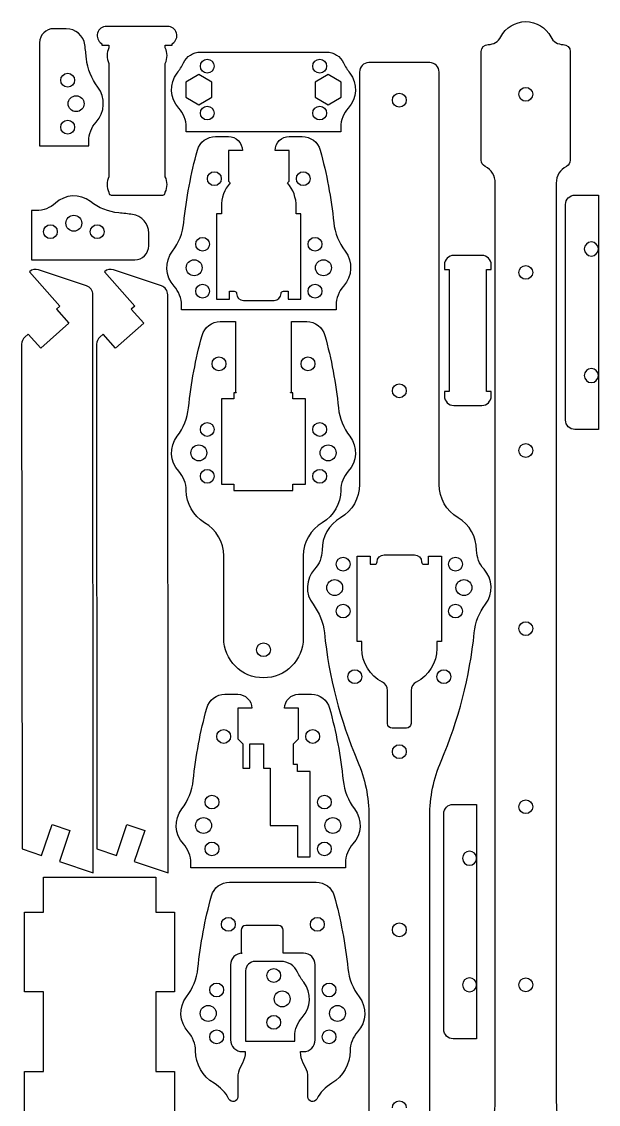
# Model space of a CAD drawing. Header units: millimetres. Extents: x 1 to 129, y 4 to 405.
# Drawn here: x 1.4 to 124.5, y 174 to 405 of the extents above; entities that cross this region are included whole.
import ezdxf

# ---------------------------------------------------------------- set-up
doc = ezdxf.new("R2010")
doc.units = ezdxf.units.MM
doc.layers.add('Layer_1', color=7, linetype='CONTINUOUS')

msp = doc.modelspace()

# ---------------------------------------------------------------- linework, layer by layer
at = {"layer": 'Layer_1', "color": 7}
for points in [[(10.8974, 403.49985), (8.20035, 403.49985)], [(32.50987, 403.99985), (26.00987, 403.99985), (19.50987, 403.99985)], [(5.20035, 400.49985), (5.20035, 378.49985)], [(18.50988, 400.15595), (18.50988, 399.99985), (20.00988, 399.99985), (20.00988, 399.49985)], [(32.00988, 399.49985), (32.00988, 399.99985), (33.50988, 399.99985), (33.50988, 400.15595)], [(39.53058, 398.49985), (66.48918, 398.49985)], [(99.50988, 375.45885), (99.50988, 398.62285)], [(118.50988, 398.62285), (118.50988, 375.45885)], [(20.00988, 395.99985), (20.00988, 371.99985)], [(32.00988, 371.99985), (32.00988, 395.99985)], [(88.50988, 396.24985), (75.50988, 396.24985)], [(73.50988, 394.24985), (73.50988, 306.24985)], [(90.50988, 306.24985), (90.50988, 394.24985)], [(69.50988, 382.49985), (69.50988, 381.49985), (36.50988, 381.49985), (36.50988, 382.49985)], [(5.20035, 378.49985), (15.70035, 378.49985), (15.70035, 379.49985)], [(42.76624, 380.49985), (45.50988, 380.49985)], [(58.50988, 380.49985), (61.25352, 380.49985)], [(48.50988, 377.49985), (45.50988, 377.49985), (45.50988, 370.99985), (45.87517, 370.63456)], [(58.14459, 370.63456), (58.50988, 370.99985), (58.50988, 377.49985), (55.50988, 377.49985)], [(102.50988, 175.29955), (102.50988, 370.55985)], [(115.50988, 370.55985), (115.50988, 175.29955)], [(20.50988, 367.99985), (31.50988, 367.99985)], [(119.50988, 367.99985), (119.50988, 367.99985), (124.50988, 367.99985), (124.50988, 356.49985), (124.50988, 329.49985), (124.50988, 317.99985), (119.50988, 317.99985), (119.50988, 317.99985)], [(119.50988, 367.99985), (119.50988, 367.99985), (124.50988, 367.99985), (124.50988, 356.49985), (124.50988, 356.49985), (124.50988, 356.49985), (124.50988, 329.49985), (124.50988, 329.49985), (124.50988, 329.49985), (124.50988, 317.99985), (119.50988, 317.99985), (119.50988, 317.99985)], [(44.00988, 365.49985), (44.00988, 363.99985), (43.00988, 363.99985), (43.00988, 345.79985), (45.75988, 345.79985), (45.75988, 347.49985), (46.75988, 347.49985)], [(57.25988, 347.49985), (58.25988, 347.49985), (58.25988, 345.79985), (61.00988, 345.79985), (61.00988, 363.99985), (60.00988, 363.99985), (60.00988, 365.49985)], [(117.50988, 319.99985), (117.50988, 365.99985), (117.50988, 365.99985)], [(117.50988, 319.99985), (117.50988, 365.99985), (117.50988, 365.99985)], [(4.50988, 364.69032), (3.50988, 364.69032), (3.50988, 354.19032), (25.50988, 354.19032)], [(28.50988, 357.19032), (28.50988, 359.88737)], [(99.63788, 355.12375), (93.63788, 355.12375)], [(3.04182, 351.65005), (9.5355, 344.31025), (8.78654, 343.64765), (11.43702, 340.65185), (5.44538, 335.35085), (2.7949, 338.34675), (2.04594, 337.68405)], [(15.20089, 348.63615), (5.00167, 352.04875)], [(19.04182, 351.65005), (25.5355, 344.31025), (24.78654, 343.64765), (27.43702, 340.65185), (21.44538, 335.35085), (18.7949, 338.34675), (18.04594, 337.68405)], [(31.20089, 348.63615), (21.00167, 352.04875)], [(91.63788, 353.12375), (91.63788, 352.12375), (92.63788, 352.12375), (92.63788, 326.12375)], [(101.63788, 325.12375), (101.63788, 326.12375), (100.63788, 326.12375), (100.63788, 352.12375), (101.63788, 352.12375), (101.63788, 353.12375)], [(1.37118, 336.18465), (1.45358, 228.48955), (5.63929, 227.08905), (7.86043, 233.72725), (11.65372, 232.45805), (9.43259, 225.81975), (16.66065, 223.40135), (16.56628, 346.74105)], [(17.37118, 336.18465), (17.45358, 228.48955), (21.63929, 227.08905), (23.86043, 233.72725), (27.65372, 232.45805), (25.43259, 225.81975), (32.66065, 223.40135), (32.56628, 346.74105)], [(68.50988, 344.49985), (68.50988, 343.49985), (35.50988, 343.49985), (35.50988, 344.49985)], [(48.75988, 345.49985), (55.25988, 345.49985)], [(43.76624, 340.99985), (47.00988, 340.99985), (47.00988, 325.85085), (47.20988, 325.85085), (47.20988, 325.79985), (46.70988, 325.79985), (46.70988, 324.49985), (44.00988, 324.49985), (44.00988, 306.29985), (46.70988, 306.29985), (46.70988, 304.99985), (59.30988, 304.99985), (59.30988, 306.29985), (62.00988, 306.29985), (62.00988, 324.49985), (59.30988, 324.49985), (59.30988, 325.79985), (58.80988, 325.79985), (58.80988, 325.85085), (59.00988, 325.85085), (59.00988, 340.99985), (62.25352, 340.99985)], [(92.63788, 326.12375), (91.63788, 326.12375), (91.63788, 325.12375)], [(93.63788, 323.12375), (99.63788, 323.12375)], [(78.75988, 291.24985), (85.25988, 291.24985)], [(44.50988, 273.49985), (44.50988, 290.99985)], [(61.50988, 290.99985), (61.50988, 273.49985)], [(74.00988, 271.24985), (74.00988, 272.74985), (73.00988, 272.74985), (73.00988, 290.94985), (75.75988, 290.94985), (75.75988, 289.24985), (76.75988, 289.24985)], [(87.25988, 289.24985), (88.25988, 289.24985)], [(88.25988, 289.24985), (88.25988, 290.94985), (91.00988, 290.94985), (91.00988, 272.74985), (90.00988, 272.74985), (90.00988, 271.24985)], [(44.76624, 261.49985), (47.50988, 261.49985)], [(60.50988, 261.49985), (63.25352, 261.49985)], [(79.50988, 255.24985), (79.50988, 262.31955)], [(84.50988, 262.31955), (84.50988, 255.24985)], [(50.50988, 258.49985), (47.50988, 258.49985), (47.50988, 251.99985), (48.60988, 250.89985), (48.60988, 245.69985), (50.10988, 245.69985), (50.10988, 250.89985), (53.00988, 250.89985), (53.00988, 245.69985), (54.40988, 245.69985), (54.40988, 233.49985), (60.25988, 233.49985), (60.25988, 226.79985), (63.00988, 226.79985), (63.00988, 244.99985), (60.25988, 244.99985), (60.25988, 246.49985), (59.40988, 246.49985), (59.40988, 250.89985), (60.50988, 251.99985), (60.50988, 258.49985), (57.50988, 258.49985)], [(83.50988, 254.24985), (80.50988, 254.24985)], [(93.50988, 237.99985), (93.50988, 237.99985), (98.50988, 237.99985), (98.50988, 226.49985), (98.50988, 199.49985), (98.50988, 187.99985), (93.50988, 187.99985), (93.50988, 187.99985)], [(93.50988, 237.99985), (93.50988, 237.99985), (98.50988, 237.99985), (98.50988, 226.49985), (98.50988, 226.49985), (98.50988, 226.49985), (98.50988, 199.49985), (98.50988, 199.49985), (98.50988, 199.49985), (98.50988, 187.99985), (93.50988, 187.99985), (93.50988, 187.99985)], [(91.50988, 189.99985), (91.50988, 235.99985), (91.50988, 235.99985)], [(91.50988, 189.99985), (91.50988, 235.99985), (91.50988, 235.99985)], [(75.50988, 235.45015), (75.50988, 10.22485)], [(88.50988, 10.22485), (88.50988, 235.45015)], [(70.50988, 225.49985), (70.50988, 224.49985), (37.50988, 224.49985), (37.50988, 225.49985)], [(2.00988, 163.99985), (2.00988, 180.99985), (6.00988, 180.99985), (6.00988, 197.99985), (2.00988, 197.99985), (2.00988, 214.99985), (6.00988, 214.99985), (6.00988, 222.49985), (30.00988, 222.49985), (30.00988, 214.99985), (34.00988, 214.99985), (34.00988, 197.99985), (30.00988, 197.99985), (30.00988, 180.99985), (34.00988, 180.99985), (34.00988, 163.99985)], [(45.76624, 221.40815), (64.25352, 221.40815)], [(48.20988, 211.15915), (48.20988, 206.2592), (48.46988, 206.2592)], [(56.20988, 212.15915), (49.20988, 212.15915)], [(61.54988, 206.2592), (61.00988, 206.2592), (57.20988, 206.2592), (57.20988, 211.15915)], [(45.96988, 203.7592), (45.96988, 187.75815)], [(56.67961, 204.49985), (51.20035, 204.49985)], [(64.04988, 187.75815), (64.04988, 203.7592)], [(49.20035, 202.49985), (49.20035, 187.49985), (59.70035, 187.49985), (59.70035, 188.49985)], [(48.46988, 185.25815), (49.10988, 185.25815), (49.10988, 185.15815)], [(60.90988, 185.15815), (60.90988, 185.25815), (61.54988, 185.25815)], [(48.50988, 182.75815), (48.03929, 181.87585)], [(61.98047, 181.87585), (61.50988, 182.75815)], [(47.50988, 179.75815), (47.50988, 175.59155)], [(62.50988, 175.59155), (62.50988, 179.75815)]]:
    msp.add_lwpolyline(points, dxfattribs=at)
for points in [[(35.91418, 396.20908)], [(42.00988, 388.88327), (42.00988, 392.11643), (39.20988, 393.73301), (36.40988, 392.11643), (36.40988, 388.88327), (39.20988, 387.26669)], [(69.60988, 388.88327), (69.60988, 392.11643), (66.80988, 393.73301), (64.00988, 392.11643), (64.00988, 388.88327), (66.80988, 387.26669)], [(60.29604, 202.20908)]]:
    msp.add_lwpolyline(points, close=True, dxfattribs=at)
for points in [[(103.67655, 401.74885), (104.70559, 403.74485), (106.76367, 404.99985), (109.00988, 404.99985)], [(109.00988, 404.99985), (111.25609, 404.99985), (113.31417, 403.74485), (114.34321, 401.74885)], [(8.20035, 403.49985), (6.5435, 403.49985), (5.20035, 402.15675), (5.20035, 400.49985)], [(14.86174, 400.03277), (14.59486, 402.01805), (12.90058, 403.49985), (10.8974, 403.49985)], [(17.59251, 402.56885), (17.34062, 401.71995), (17.67681, 400.80655), (18.41896, 400.32355)], [(19.50987, 403.99985), (18.62444, 403.99985), (17.8444, 403.41765), (17.59251, 402.56885)], [(34.42723, 402.56885), (34.17534, 403.41765), (33.3953, 403.99985), (32.50987, 403.99985)], [(33.60078, 400.32355), (34.34289, 400.80655), (34.67912, 401.71995), (34.42723, 402.56885)], [(15.20811, 397.11076), (15.10789, 398.08651), (14.99242, 399.06063), (14.86174, 400.03277)], [(18.41896, 400.32355), (18.47566, 400.28665), (18.50986, 400.22355), (18.50986, 400.15595)], [(33.50988, 400.15595), (33.50988, 400.22355), (33.54408, 400.28665), (33.60078, 400.32355)], [(99.50988, 398.62285), (99.50988, 399.45185), (100.18145, 400.12285), (101.00988, 400.12285)], [(101.00988, 400.12285), (102.13299, 400.12285), (103.16203, 400.74985), (103.67655, 401.74885)], [(114.34321, 401.74885), (114.85773, 400.74985), (115.88677, 400.12285), (117.00988, 400.12285)], [(117.00988, 400.12285), (117.83831, 400.12285), (118.50988, 399.45185), (118.50988, 398.62285)], [(19.98998, 399.41295), (19.48313, 398.36215), (19.48313, 397.13755), (19.98998, 396.08675)], [(20.00988, 399.49985), (20.00988, 399.46975), (20.00288, 399.44005), (19.98998, 399.41295)], [(32.02978, 399.41295), (32.01668, 399.44005), (32.00988, 399.46975), (32.00988, 399.49985)], [(32.02978, 396.08675), (32.53663, 397.13755), (32.53663, 398.36215), (32.02978, 399.41295)], [(35.91418, 396.20908), (36.57528, 397.60776), (37.98358, 398.49985), (39.53058, 398.49985)], [(66.48918, 398.49985), (68.03618, 398.49985), (69.44448, 397.60776), (70.10558, 396.20908)], [(17.61958, 391.03879), (16.26965, 392.8008), (15.43488, 394.9027), (15.20811, 397.11076)], [(19.98998, 396.08675), (20.00308, 396.05965), (20.00988, 396.02995), (20.00988, 395.99985)], [(32.00988, 395.99985), (32.00988, 396.02995), (32.01688, 396.05965), (32.02978, 396.08675)], [(34.59068, 394.03879), (35.10748, 394.71332), (35.55108, 395.44083), (35.91418, 396.20908)], [(39.53488, 395.49985), (39.53488, 396.31447), (40.19528, 396.97485), (41.00988, 396.97485)], [(41.00988, 394.02485), (40.19528, 394.02485), (39.53488, 394.68523), (39.53488, 395.49985)], [(41.00988, 396.97485), (41.82448, 396.97485), (42.48488, 396.31447), (42.48488, 395.49985)], [(42.48488, 395.49985), (42.48488, 394.68523), (41.82448, 394.02485), (41.00988, 394.02485)], [(63.53488, 395.49985), (63.53488, 396.31447), (64.19528, 396.97485), (65.00988, 396.97485)], [(65.00988, 394.02485), (64.19528, 394.02485), (63.53488, 394.68523), (63.53488, 395.49985)], [(65.00988, 396.97485), (65.82448, 396.97485), (66.48488, 396.31447), (66.48488, 395.49985)], [(66.48488, 395.49985), (66.48488, 394.68523), (65.82448, 394.02485), (65.00988, 394.02485)], [(70.10558, 396.20908), (70.46868, 395.44083), (70.91228, 394.71332), (71.42908, 394.03879)], [(75.50988, 396.24985), (74.40531, 396.24985), (73.50988, 395.35485), (73.50988, 394.24985)], [(90.50988, 394.24985), (90.50988, 395.35485), (89.61445, 396.24985), (88.50988, 396.24985)], [(9.72535, 392.49985), (9.72535, 393.31447), (10.38573, 393.97485), (11.20036, 393.97485)], [(11.20036, 393.97485), (12.01498, 393.97485), (12.67536, 393.31447), (12.67536, 392.49985)], [(34.92648, 386.56109), (33.01358, 388.6414), (32.87188, 391.79538), (34.59068, 394.03879)], [(71.42908, 394.03879), (73.14788, 391.79538), (73.00618, 388.6414), (71.09328, 386.56109)], [(11.20036, 391.02485), (10.38573, 391.02485), (9.72535, 391.68523), (9.72535, 392.49985)], [(12.67536, 392.49985), (12.67536, 391.68523), (12.01498, 391.02485), (11.20036, 391.02485)], [(17.28376, 383.56109), (19.19668, 385.6414), (19.33833, 388.79538), (17.61958, 391.03879)], [(107.53488, 389.49985), (107.53488, 390.31485), (108.19526, 390.97485), (109.00988, 390.97485)], [(109.00988, 390.97485), (109.8245, 390.97485), (110.48488, 390.31485), (110.48488, 389.49985)], [(11.30036, 387.49985), (11.30036, 388.43873), (12.06147, 389.19985), (13.00036, 389.19985)], [(13.00036, 389.19985), (13.93924, 389.19985), (14.70035, 388.43873), (14.70035, 387.49985)], [(80.53488, 388.24985), (80.53488, 389.06485), (81.19526, 389.72485), (82.00988, 389.72485)], [(82.00988, 386.77485), (81.19526, 386.77485), (80.53488, 387.43485), (80.53488, 388.24985)], [(82.00988, 389.72485), (82.8245, 389.72485), (83.48488, 389.06485), (83.48488, 388.24985)], [(83.48488, 388.24985), (83.48488, 387.43485), (82.8245, 386.77485), (82.00988, 386.77485)], [(109.00988, 388.02485), (108.19526, 388.02485), (107.53488, 388.68485), (107.53488, 389.49985)], [(110.48488, 389.49985), (110.48488, 388.68485), (109.8245, 388.02485), (109.00988, 388.02485)], [(13.00036, 385.79985), (12.06147, 385.79985), (11.30036, 386.56097), (11.30036, 387.49985)], [(14.70035, 387.49985), (14.70035, 386.56097), (13.93924, 385.79985), (13.00036, 385.79985)], [(36.50988, 382.49985), (36.50988, 384.00423), (35.94478, 385.45372), (34.92648, 386.56109)], [(39.53488, 385.49985), (39.53488, 386.31447), (40.19528, 386.97485), (41.00988, 386.97485)], [(41.00988, 386.97485), (41.82448, 386.97485), (42.48488, 386.31447), (42.48488, 385.49985)], [(63.53488, 385.49985), (63.53488, 386.31447), (64.19528, 386.97485), (65.00988, 386.97485)], [(65.00988, 386.97485), (65.82448, 386.97485), (66.48488, 386.31447), (66.48488, 385.49985)], [(71.09328, 386.56109), (70.07498, 385.45372), (69.50988, 384.00423), (69.50988, 382.49985)], [(9.72535, 382.49985), (9.72535, 383.31447), (10.38573, 383.97485), (11.20036, 383.97485)], [(11.20036, 383.97485), (12.01498, 383.97485), (12.67536, 383.31447), (12.67536, 382.49985)], [(15.70035, 379.49985), (15.70035, 381.00423), (16.26548, 382.45372), (17.28376, 383.56109)], [(41.00988, 384.02485), (40.19528, 384.02485), (39.53488, 384.68523), (39.53488, 385.49985)], [(42.48488, 385.49985), (42.48488, 384.68523), (41.82448, 384.02485), (41.00988, 384.02485)], [(65.00988, 384.02485), (64.19528, 384.02485), (63.53488, 384.68523), (63.53488, 385.49985)], [(66.48488, 385.49985), (66.48488, 384.68523), (65.82448, 384.02485), (65.00988, 384.02485)], [(11.20036, 381.02485), (10.38573, 381.02485), (9.72535, 381.68523), (9.72535, 382.49985)], [(12.67536, 382.49985), (12.67536, 381.68523), (12.01498, 381.02485), (11.20036, 381.02485)], [(38.91088, 377.56565), (39.39008, 379.29935), (40.96758, 380.49985), (42.76624, 380.49985)], [(45.50988, 380.49985), (47.16673, 380.49985), (48.50988, 379.15675), (48.50988, 377.49985)], [(55.50988, 377.49985), (55.50988, 379.15675), (56.85303, 380.49985), (58.50988, 380.49985)], [(61.25352, 380.49985), (63.05218, 380.49985), (64.62968, 379.29935), (65.10888, 377.56565)], [(36.00208, 362.11076), (36.53868, 367.33456), (37.51158, 372.50425), (38.91088, 377.56565)], [(65.10888, 377.56565), (66.50818, 372.50425), (67.48108, 367.33456), (68.01768, 362.11076)], [(100.32806, 374.12285), (99.82594, 374.37885), (99.50988, 374.89485), (99.50988, 375.45885)], [(118.50988, 375.45885), (118.50988, 374.89485), (118.19382, 374.37885), (117.6917, 374.12285)], [(19.98998, 371.91295), (19.48313, 370.86215), (19.48313, 369.63755), (19.98998, 368.58675)], [(20.00988, 371.99985), (20.00988, 371.96975), (20.00288, 371.94005), (19.98998, 371.91295)], [(32.02978, 371.91295), (32.01668, 371.94005), (32.00988, 371.96975), (32.00988, 371.99985)], [(32.02978, 368.58675), (32.53663, 369.63755), (32.53663, 370.86215), (32.02978, 371.91295)], [(41.03488, 371.49985), (41.03488, 372.31445), (41.69528, 372.97485), (42.50988, 372.97485)], [(42.50988, 372.97485), (43.3245, 372.97485), (43.98488, 372.31445), (43.98488, 371.49985)], [(60.03488, 371.49985), (60.03488, 372.31445), (60.69526, 372.97485), (61.50988, 372.97485)], [(61.50988, 372.97485), (62.32448, 372.97485), (62.98488, 372.31445), (62.98488, 371.49985)], [(102.50988, 370.55985), (102.50988, 372.06285), (101.66705, 373.43985), (100.32806, 374.12285)], [(117.6917, 374.12285), (116.35271, 373.43985), (115.50988, 372.06285), (115.50988, 370.55985)], [(42.50988, 370.02485), (41.69528, 370.02485), (41.03488, 370.68523), (41.03488, 371.49985)], [(43.98488, 371.49985), (43.98488, 370.68523), (43.3245, 370.02485), (42.50988, 370.02485)], [(45.87517, 370.63456), (44.67016, 369.19489), (44.00988, 367.37727), (44.00988, 365.49985)], [(60.00988, 365.49985), (60.00988, 367.37727), (59.3496, 369.19489), (58.14459, 370.63456)], [(61.50988, 370.02485), (60.69526, 370.02485), (60.03488, 370.68523), (60.03488, 371.49985)], [(62.98488, 371.49985), (62.98488, 370.68523), (62.32448, 370.02485), (61.50988, 370.02485)], [(16.04883, 366.60955), (13.80541, 368.3283), (10.65143, 368.18665), (8.57112, 366.27373)], [(19.98998, 368.58675), (20.00308, 368.55965), (20.00988, 368.52995), (20.00988, 368.49985)], [(20.00988, 368.49985), (20.00988, 368.22375), (20.23374, 367.99985), (20.50988, 367.99985)], [(31.50988, 367.99985), (31.78602, 367.99985), (32.00988, 368.22375), (32.00988, 368.49985)], [(32.00988, 368.49985), (32.00988, 368.52995), (32.01688, 368.55965), (32.02978, 368.58675)], [(117.50988, 365.99985), (117.50988, 367.10445), (118.40531, 367.99985), (119.50988, 367.99985)], [(117.50988, 365.99985), (117.50988, 367.10445), (118.40531, 367.99985), (119.50988, 367.99985)], [(8.57112, 366.27373), (7.46375, 365.25545), (6.01426, 364.69032), (4.50988, 364.69032)], [(22.12079, 364.19808), (19.91273, 364.42485), (17.81083, 365.25962), (16.04883, 366.60955)], [(10.80988, 361.99032), (10.80988, 362.92921), (11.571, 363.69032), (12.50988, 363.69032)], [(12.50988, 363.69032), (13.44876, 363.69032), (14.20988, 362.92921), (14.20988, 361.99032)], [(25.0428, 363.85171), (24.07066, 363.98239), (23.09654, 364.09786), (22.12079, 364.19808)], [(28.50988, 359.88737), (28.50988, 361.89054), (27.02808, 363.58483), (25.0428, 363.85171)], [(6.03488, 360.19032), (6.03488, 361.00494), (6.69526, 361.66532), (7.50988, 361.66532)], [(7.50988, 361.66532), (8.3245, 361.66532), (8.98488, 361.00494), (8.98488, 360.19032)], [(12.50988, 360.29032), (11.571, 360.29032), (10.80988, 361.05144), (10.80988, 361.99032)], [(14.20988, 361.99032), (14.20988, 361.05144), (13.44876, 360.29032), (12.50988, 360.29032)], [(16.03488, 360.19032), (16.03488, 361.00494), (16.69526, 361.66532), (17.50988, 361.66532)], [(17.50988, 361.66532), (18.3245, 361.66532), (18.98488, 361.00494), (18.98488, 360.19032)], [(33.59068, 356.03879), (34.94058, 357.8008), (35.77538, 359.9027), (36.00208, 362.11076)], [(68.01768, 362.11076), (68.24438, 359.9027), (69.07918, 357.8008), (70.42908, 356.03879)], [(7.50988, 358.71532), (6.69526, 358.71532), (6.03488, 359.3757), (6.03488, 360.19032)], [(8.98488, 360.19032), (8.98488, 359.3757), (8.3245, 358.71532), (7.50988, 358.71532)], [(17.50988, 358.71532), (16.69526, 358.71532), (16.03488, 359.3757), (16.03488, 360.19032)], [(18.98488, 360.19032), (18.98488, 359.3757), (18.3245, 358.71532), (17.50988, 358.71532)], [(38.53488, 357.49985), (38.53488, 358.31447), (39.19528, 358.97485), (40.00988, 358.97485)], [(40.00988, 358.97485), (40.82448, 358.97485), (41.48488, 358.31447), (41.48488, 357.49985)], [(62.53488, 357.49985), (62.53488, 358.31447), (63.19528, 358.97485), (64.00988, 358.97485)], [(64.00988, 358.97485), (64.82448, 358.97485), (65.48488, 358.31447), (65.48488, 357.49985)], [(25.50988, 354.19032), (27.16678, 354.19032), (28.50988, 355.53347), (28.50988, 357.19032)], [(33.92648, 348.56105), (32.01358, 350.64135), (31.87188, 353.79538), (33.59068, 356.03879)], [(40.00988, 356.02485), (39.19528, 356.02485), (38.53488, 356.68523), (38.53488, 357.49985)], [(41.48488, 357.49985), (41.48488, 356.68523), (40.82448, 356.02485), (40.00988, 356.02485)], [(64.00988, 356.02485), (63.19528, 356.02485), (62.53488, 356.68523), (62.53488, 357.49985)], [(65.48488, 357.49985), (65.48488, 356.68523), (64.82448, 356.02485), (64.00988, 356.02485)], [(70.42908, 356.03879), (72.14788, 353.79538), (72.00618, 350.64135), (70.09328, 348.56105)], [(123.00988, 357.99985), (122.18145, 357.99985), (121.50988, 357.32825), (121.50988, 356.49985)], [(123.00988, 357.99985), (122.18145, 357.99985), (121.50988, 357.32825), (121.50988, 356.49985)], [(121.50988, 356.49985), (121.50988, 355.67145), (122.18145, 354.99985), (123.00988, 354.99985)], [(121.50988, 356.49985), (121.50988, 355.67145), (122.18145, 354.99985), (123.00988, 354.99985)], [(124.50988, 356.49985), (124.50988, 357.32825), (123.83831, 357.99985), (123.00988, 357.99985)], [(124.50988, 356.49985), (124.50988, 357.32825), (123.83831, 357.99985), (123.00988, 357.99985)], [(123.00988, 354.99985), (123.83831, 354.99985), (124.50988, 355.67145), (124.50988, 356.49985)], [(123.00988, 354.99985), (123.83831, 354.99985), (124.50988, 355.67145), (124.50988, 356.49985)], [(36.50988, 352.49985), (36.50988, 353.43873), (37.27098, 354.19985), (38.20988, 354.19985)], [(38.20988, 354.19985), (39.14878, 354.19985), (39.90988, 353.43873), (39.90988, 352.49985)], [(64.10988, 352.49985), (64.10988, 353.43873), (64.87098, 354.19985), (65.80988, 354.19985)], [(65.80988, 354.19985), (66.74878, 354.19985), (67.50988, 353.43873), (67.50988, 352.49985)], [(93.63788, 355.12375), (92.53331, 355.12375), (91.63788, 354.22835), (91.63788, 353.12375)], [(101.63788, 353.12375), (101.63788, 354.22835), (100.74245, 355.12375), (99.63788, 355.12375)], [(5.00167, 352.04875), (4.32407, 352.27555), (3.57698, 352.12355), (3.04182, 351.65005)], [(21.00167, 352.04875), (20.32407, 352.27555), (19.57698, 352.12355), (19.04182, 351.65005)], [(38.20988, 350.79985), (37.27098, 350.79985), (36.50988, 351.56095), (36.50988, 352.49985)], [(39.90988, 352.49985), (39.90988, 351.56095), (39.14878, 350.79985), (38.20988, 350.79985)], [(65.80988, 350.79985), (64.87098, 350.79985), (64.10988, 351.56095), (64.10988, 352.49985)], [(67.50988, 352.49985), (67.50988, 351.56095), (66.74878, 350.79985), (65.80988, 350.79985)], [(107.53488, 351.49985), (107.53488, 352.31485), (108.19526, 352.97485), (109.00988, 352.97485)], [(109.00988, 350.02485), (108.19526, 350.02485), (107.53488, 350.68485), (107.53488, 351.49985)], [(109.00988, 352.97485), (109.8245, 352.97485), (110.48488, 352.31485), (110.48488, 351.49985)], [(110.48488, 351.49985), (110.48488, 350.68485), (109.8245, 350.02485), (109.00988, 350.02485)], [(38.53488, 347.49985), (38.53488, 348.31445), (39.19528, 348.97485), (40.00988, 348.97485)], [(40.00988, 348.97485), (40.82448, 348.97485), (41.48488, 348.31445), (41.48488, 347.49985)], [(62.53488, 347.49985), (62.53488, 348.31445), (63.19528, 348.97485), (64.00988, 348.97485)], [(64.00988, 348.97485), (64.82448, 348.97485), (65.48488, 348.31445), (65.48488, 347.49985)], [(16.56628, 346.74105), (16.56558, 347.60055), (16.01594, 348.36345), (15.20089, 348.63615)], [(32.56628, 346.74105), (32.56558, 347.60055), (32.01594, 348.36345), (31.20089, 348.63615)], [(35.50988, 344.49985), (35.50988, 346.00425), (34.94478, 347.45375), (33.92648, 348.56105)], [(40.00988, 346.02485), (39.19528, 346.02485), (38.53488, 346.68525), (38.53488, 347.49985)], [(41.48488, 347.49985), (41.48488, 346.68525), (40.82448, 346.02485), (40.00988, 346.02485)], [(46.75988, 347.49985), (47.03602, 347.49985), (47.25988, 347.27595), (47.25988, 346.99985)], [(47.25988, 346.99985), (47.25988, 346.17145), (47.93145, 345.49985), (48.75988, 345.49985)], [(55.25988, 345.49985), (56.08831, 345.49985), (56.75988, 346.17145), (56.75988, 346.99985)], [(56.75988, 346.99985), (56.75988, 347.27595), (56.98374, 347.49985), (57.25988, 347.49985)], [(64.00988, 346.02485), (63.19528, 346.02485), (62.53488, 346.68525), (62.53488, 347.49985)], [(65.48488, 347.49985), (65.48488, 346.68525), (64.82448, 346.02485), (64.00988, 346.02485)], [(70.09328, 348.56105), (69.07498, 347.45375), (68.50988, 346.00425), (68.50988, 344.49985)], [(39.91088, 338.06565), (40.39008, 339.79935), (41.96758, 340.99985), (43.76624, 340.99985)], [(62.25352, 340.99985), (64.05218, 340.99985), (65.62968, 339.79935), (66.10888, 338.06565)], [(2.04594, 337.68405), (1.61646, 337.30415), (1.37074, 336.75805), (1.37118, 336.18465)], [(18.04594, 337.68405), (17.61646, 337.30415), (17.37074, 336.75805), (17.37118, 336.18465)], [(37.00208, 322.61075), (37.53868, 327.83455), (38.51158, 333.00425), (39.91088, 338.06565)], [(66.10888, 338.06565), (67.50818, 333.00425), (68.48108, 327.83455), (69.01768, 322.61075)], [(42.03488, 331.99985), (42.03488, 332.81445), (42.69528, 333.47485), (43.50988, 333.47485)], [(43.50988, 333.47485), (44.3245, 333.47485), (44.98488, 332.81445), (44.98488, 331.99985)], [(61.03488, 331.99985), (61.03488, 332.81445), (61.69526, 333.47485), (62.50988, 333.47485)], [(62.50988, 333.47485), (63.32448, 333.47485), (63.98488, 332.81445), (63.98488, 331.99985)], [(43.50988, 330.52485), (42.69528, 330.52485), (42.03488, 331.18525), (42.03488, 331.99985)], [(44.98488, 331.99985), (44.98488, 331.18525), (44.3245, 330.52485), (43.50988, 330.52485)], [(62.50988, 330.52485), (61.69526, 330.52485), (61.03488, 331.18525), (61.03488, 331.99985)], [(63.98488, 331.99985), (63.98488, 331.18525), (63.32448, 330.52485), (62.50988, 330.52485)], [(123.00988, 330.99985), (122.18145, 330.99985), (121.50988, 330.32825), (121.50988, 329.49985)], [(123.00988, 330.99985), (122.18145, 330.99985), (121.50988, 330.32825), (121.50988, 329.49985)], [(124.50988, 329.49985), (124.50988, 330.32825), (123.83831, 330.99985), (123.00988, 330.99985)], [(124.50988, 329.49985), (124.50988, 330.32825), (123.83831, 330.99985), (123.00988, 330.99985)], [(121.50988, 329.49985), (121.50988, 328.67145), (122.18145, 327.99985), (123.00988, 327.99985)], [(121.50988, 329.49985), (121.50988, 328.67145), (122.18145, 327.99985), (123.00988, 327.99985)], [(123.00988, 327.99985), (123.83831, 327.99985), (124.50988, 328.67145), (124.50988, 329.49985)], [(123.00988, 327.99985), (123.83831, 327.99985), (124.50988, 328.67145), (124.50988, 329.49985)], [(80.53488, 326.24985), (80.53488, 327.06485), (81.19526, 327.72485), (82.00988, 327.72485)], [(82.00988, 324.77485), (81.19526, 324.77485), (80.53488, 325.43485), (80.53488, 326.24985)], [(82.00988, 327.72485), (82.8245, 327.72485), (83.48488, 327.06485), (83.48488, 326.24985)], [(83.48488, 326.24985), (83.48488, 325.43485), (82.8245, 324.77485), (82.00988, 324.77485)], [(91.63788, 325.12375), (91.63788, 324.01915), (92.53331, 323.12375), (93.63788, 323.12375)], [(99.63788, 323.12375), (100.74245, 323.12375), (101.63788, 324.01915), (101.63788, 325.12375)], [(34.59068, 316.53875), (35.94058, 318.30075), (36.77538, 320.40265), (37.00208, 322.61075)], [(69.01768, 322.61075), (69.24438, 320.40265), (70.07918, 318.30075), (71.42908, 316.53875)], [(39.53488, 317.99985), (39.53488, 318.81445), (40.19528, 319.47485), (41.00988, 319.47485)], [(41.00988, 319.47485), (41.82448, 319.47485), (42.48488, 318.81445), (42.48488, 317.99985)], [(63.53488, 317.99985), (63.53488, 318.81445), (64.19528, 319.47485), (65.00988, 319.47485)], [(65.00988, 319.47485), (65.82448, 319.47485), (66.48488, 318.81445), (66.48488, 317.99985)], [(119.50988, 317.99985), (118.40531, 317.99985), (117.50988, 318.89525), (117.50988, 319.99985)], [(119.50988, 317.99985), (118.40531, 317.99985), (117.50988, 318.89525), (117.50988, 319.99985)], [(34.92648, 309.06109), (33.01358, 311.1414), (32.87188, 314.29535), (34.59068, 316.53875)], [(41.00988, 316.52485), (40.19528, 316.52485), (39.53488, 317.18525), (39.53488, 317.99985)], [(42.48488, 317.99985), (42.48488, 317.18525), (41.82448, 316.52485), (41.00988, 316.52485)], [(65.00988, 316.52485), (64.19528, 316.52485), (63.53488, 317.18525), (63.53488, 317.99985)], [(66.48488, 317.99985), (66.48488, 317.18525), (65.82448, 316.52485), (65.00988, 316.52485)], [(71.42908, 316.53875), (73.14788, 314.29535), (73.00618, 311.1414), (71.09328, 309.06109)], [(37.50988, 312.99985), (37.50988, 313.93875), (38.27098, 314.69985), (39.20988, 314.69985)], [(39.20988, 314.69985), (40.14878, 314.69985), (40.90988, 313.93875), (40.90988, 312.99985)], [(65.10988, 312.99985), (65.10988, 313.93875), (65.87098, 314.69985), (66.80988, 314.69985)], [(66.80988, 314.69985), (67.74878, 314.69985), (68.50988, 313.93875), (68.50988, 312.99985)], [(107.53488, 313.49985), (107.53488, 314.31485), (108.19526, 314.97485), (109.00988, 314.97485)], [(109.00988, 314.97485), (109.8245, 314.97485), (110.48488, 314.31485), (110.48488, 313.49985)], [(39.20988, 311.29985), (38.27098, 311.29985), (37.50988, 312.06097), (37.50988, 312.99985)], [(40.90988, 312.99985), (40.90988, 312.06097), (40.14878, 311.29985), (39.20988, 311.29985)], [(66.80988, 311.29985), (65.87098, 311.29985), (65.10988, 312.06097), (65.10988, 312.99985)], [(68.50988, 312.99985), (68.50988, 312.06097), (67.74878, 311.29985), (66.80988, 311.29985)], [(109.00988, 312.02485), (108.19526, 312.02485), (107.53488, 312.68485), (107.53488, 313.49985)], [(110.48488, 313.49985), (110.48488, 312.68485), (109.8245, 312.02485), (109.00988, 312.02485)], [(36.50988, 304.99985), (36.50988, 306.50423), (35.94478, 307.95372), (34.92648, 309.06109)], [(39.53488, 307.99985), (39.53488, 308.81447), (40.19528, 309.47485), (41.00988, 309.47485)], [(41.00988, 306.52485), (40.19528, 306.52485), (39.53488, 307.18523), (39.53488, 307.99985)], [(41.00988, 309.47485), (41.82448, 309.47485), (42.48488, 308.81447), (42.48488, 307.99985)], [(42.48488, 307.99985), (42.48488, 307.18523), (41.82448, 306.52485), (41.00988, 306.52485)], [(63.53488, 307.99985), (63.53488, 308.81447), (64.19528, 309.47485), (65.00988, 309.47485)], [(65.00988, 306.52485), (64.19528, 306.52485), (63.53488, 307.18523), (63.53488, 307.99985)], [(65.00988, 309.47485), (65.82448, 309.47485), (66.48488, 308.81447), (66.48488, 307.99985)], [(66.48488, 307.99985), (66.48488, 307.18523), (65.82448, 306.52485), (65.00988, 306.52485)], [(71.09328, 309.06109), (70.07498, 307.95372), (69.50988, 306.50423), (69.50988, 304.99985)], [(40.44838, 298.10754), (38.00788, 299.54568), (36.50988, 302.16716), (36.50988, 304.99985)], [(69.50988, 304.99985), (69.50988, 302.16716), (68.01188, 299.54568), (65.57138, 298.10754)], [(73.50988, 306.24985), (73.50988, 303.32885), (71.96508, 300.62525), (69.44838, 299.14215)], [(94.57138, 299.14215), (92.05468, 300.62525), (90.50988, 303.32885), (90.50988, 306.24985)], [(44.50988, 290.99985), (44.50988, 293.92106), (42.96508, 296.62447), (40.44838, 298.10754)], [(65.57138, 298.10754), (63.05468, 296.62447), (61.50988, 293.92106), (61.50988, 290.99985)], [(69.44838, 299.14215), (67.00788, 297.70405), (65.50988, 295.08255), (65.50988, 292.24985)], [(98.50988, 292.24985), (98.50988, 295.08255), (97.01188, 297.70405), (94.57138, 299.14215)], [(65.50988, 292.24985), (65.50988, 290.74545), (64.94478, 289.29595), (63.92648, 288.18865)], [(77.25988, 289.74985), (77.25988, 290.57825), (77.93145, 291.24985), (78.75988, 291.24985)], [(85.25988, 291.24985), (86.08831, 291.24985), (86.75988, 290.57825), (86.75988, 289.74985)], [(100.09328, 288.18865), (99.07498, 289.29595), (98.50988, 290.74545), (98.50988, 292.24985)], [(68.53488, 289.24985), (68.53488, 290.06445), (69.19528, 290.72485), (70.00988, 290.72485)], [(70.00988, 287.77485), (69.19528, 287.77485), (68.53488, 288.43525), (68.53488, 289.24985)], [(70.00988, 290.72485), (70.82448, 290.72485), (71.48488, 290.06445), (71.48488, 289.24985)], [(71.48488, 289.24985), (71.48488, 288.43525), (70.82448, 287.77485), (70.00988, 287.77485)], [(76.75988, 289.24985), (77.03602, 289.24985), (77.25988, 289.47375), (77.25988, 289.74985)], [(86.75988, 289.74985), (86.75988, 289.47375), (86.98374, 289.24985), (87.25988, 289.24985)], [(92.53488, 289.24985), (92.53488, 290.06445), (93.19528, 290.72485), (94.00988, 290.72485)], [(94.00988, 287.77485), (93.19528, 287.77485), (92.53488, 288.43525), (92.53488, 289.24985)], [(94.00988, 290.72485), (94.82448, 290.72485), (95.48488, 290.06445), (95.48488, 289.24985)], [(95.48488, 289.24985), (95.48488, 288.43525), (94.82448, 287.77485), (94.00988, 287.77485)], [(63.92648, 288.18865), (62.01358, 286.10835), (61.87188, 282.95435), (63.59068, 280.71095)], [(100.42908, 280.71095), (102.14788, 282.95435), (102.00618, 286.10835), (100.09328, 288.18865)], [(66.50988, 284.24985), (66.50988, 285.18875), (67.27098, 285.94985), (68.20988, 285.94985)], [(68.20988, 282.54985), (67.27098, 282.54985), (66.50988, 283.31095), (66.50988, 284.24985)], [(68.20988, 285.94985), (69.14878, 285.94985), (69.90988, 285.18875), (69.90988, 284.24985)], [(69.90988, 284.24985), (69.90988, 283.31095), (69.14878, 282.54985), (68.20988, 282.54985)], [(94.10988, 284.24985), (94.10988, 285.18875), (94.87098, 285.94985), (95.80988, 285.94985)], [(95.80988, 282.54985), (94.87098, 282.54985), (94.10988, 283.31095), (94.10988, 284.24985)], [(95.80988, 285.94985), (96.74878, 285.94985), (97.50988, 285.18875), (97.50988, 284.24985)], [(97.50988, 284.24985), (97.50988, 283.31095), (96.74878, 282.54985), (95.80988, 282.54985)], [(63.59068, 280.71095), (64.94058, 278.94895), (65.77538, 276.84705), (66.00208, 274.63895)], [(68.53488, 279.24985), (68.53488, 280.06445), (69.19528, 280.72485), (70.00988, 280.72485)], [(70.00988, 280.72485), (70.82448, 280.72485), (71.48488, 280.06445), (71.48488, 279.24985)], [(92.53488, 279.24985), (92.53488, 280.06445), (93.19528, 280.72485), (94.00988, 280.72485)], [(94.00988, 280.72485), (94.82448, 280.72485), (95.48488, 280.06445), (95.48488, 279.24985)], [(98.01768, 274.63895), (98.24438, 276.84705), (99.07918, 278.94895), (100.42908, 280.71095)], [(70.00988, 277.77485), (69.19528, 277.77485), (68.53488, 278.43525), (68.53488, 279.24985)], [(71.48488, 279.24985), (71.48488, 278.43525), (70.82448, 277.77485), (70.00988, 277.77485)], [(94.00988, 277.77485), (93.19528, 277.77485), (92.53488, 278.43525), (92.53488, 279.24985)], [(95.48488, 279.24985), (95.48488, 278.43525), (94.82448, 277.77485), (94.00988, 277.77485)], [(107.53488, 275.49985), (107.53488, 276.31445), (108.19526, 276.97485), (109.00988, 276.97485)], [(109.00988, 274.02485), (108.19526, 274.02485), (107.53488, 274.68525), (107.53488, 275.49985)], [(109.00988, 276.97485), (109.8245, 276.97485), (110.48488, 276.31445), (110.48488, 275.49985)], [(110.48488, 275.49985), (110.48488, 274.68525), (109.8245, 274.02485), (109.00988, 274.02485)], [(53.00988, 264.99985), (48.31546, 264.99985), (44.50988, 268.80545), (44.50988, 273.49985)], [(61.50988, 273.49985), (61.50988, 268.80545), (57.7043, 264.99985), (53.00988, 264.99985)], [(66.00208, 274.63895), (66.97118, 265.20405), (69.36138, 255.96995), (73.0919, 247.24985)], [(90.92786, 247.24985), (94.65838, 255.96995), (97.04858, 265.20405), (98.01768, 274.63895)], [(51.53488, 270.99985), (51.53488, 271.81445), (52.19526, 272.47485), (53.00988, 272.47485)], [(53.00988, 269.52485), (52.19526, 269.52485), (51.53488, 270.18525), (51.53488, 270.99985)], [(53.00988, 272.47485), (53.8245, 272.47485), (54.48488, 271.81445), (54.48488, 270.99985)], [(54.48488, 270.99985), (54.48488, 270.18525), (53.8245, 269.52485), (53.00988, 269.52485)], [(78.40988, 264.10565), (75.71187, 265.46515), (74.00988, 268.22865), (74.00988, 271.24985)], [(90.00988, 271.24985), (90.00988, 268.22865), (88.30789, 265.46515), (85.60988, 264.10565)], [(71.03488, 265.24985), (71.03488, 266.06445), (71.69528, 266.72485), (72.50988, 266.72485)], [(72.50988, 266.72485), (73.3245, 266.72485), (73.98488, 266.06445), (73.98488, 265.24985)], [(90.03488, 265.24985), (90.03488, 266.06445), (90.69526, 266.72485), (91.50988, 266.72485)], [(91.50988, 266.72485), (92.32448, 266.72485), (92.98488, 266.06445), (92.98488, 265.24985)], [(72.50988, 263.77485), (71.69528, 263.77485), (71.03488, 264.43525), (71.03488, 265.24985)], [(73.98488, 265.24985), (73.98488, 264.43525), (73.3245, 263.77485), (72.50988, 263.77485)], [(79.50988, 262.31955), (79.50988, 263.07485), (79.08438, 263.76575), (78.40988, 264.10565)], [(85.60988, 264.10565), (84.93538, 263.76575), (84.50988, 263.07485), (84.50988, 262.31955)], [(91.50988, 263.77485), (90.69526, 263.77485), (90.03488, 264.43525), (90.03488, 265.24985)], [(92.98488, 265.24985), (92.98488, 264.43525), (92.32448, 263.77485), (91.50988, 263.77485)], [(40.91088, 258.56565), (41.39008, 260.29935), (42.96758, 261.49985), (44.76624, 261.49985)], [(47.50988, 261.49985), (49.16673, 261.49985), (50.50988, 260.15675), (50.50988, 258.49985)], [(57.50988, 258.49985), (57.50988, 260.15675), (58.85303, 261.49985), (60.50988, 261.49985)], [(63.25352, 261.49985), (65.05218, 261.49985), (66.62968, 260.29935), (67.10888, 258.56565)], [(38.00208, 243.11076), (38.53868, 248.33456), (39.51158, 253.50425), (40.91088, 258.56565)], [(67.10888, 258.56565), (68.50818, 253.50425), (69.48108, 248.33456), (70.01768, 243.11076)], [(80.50988, 254.24985), (79.9576, 254.24985), (79.50988, 254.69755), (79.50988, 255.24985)], [(84.50988, 255.24985), (84.50988, 254.69755), (84.06216, 254.24985), (83.50988, 254.24985)], [(43.03488, 252.49985), (43.03488, 253.31445), (43.69528, 253.97485), (44.50988, 253.97485)], [(44.50988, 251.02485), (43.69528, 251.02485), (43.03488, 251.68523), (43.03488, 252.49985)], [(44.50988, 253.97485), (45.3245, 253.97485), (45.98488, 253.31445), (45.98488, 252.49985)], [(45.98488, 252.49985), (45.98488, 251.68523), (45.3245, 251.02485), (44.50988, 251.02485)], [(62.03488, 252.49985), (62.03488, 253.31445), (62.69526, 253.97485), (63.50988, 253.97485)], [(63.50988, 251.02485), (62.69526, 251.02485), (62.03488, 251.68523), (62.03488, 252.49985)], [(63.50988, 253.97485), (64.32448, 253.97485), (64.98488, 253.31445), (64.98488, 252.49985)], [(64.98488, 252.49985), (64.98488, 251.68523), (64.32448, 251.02485), (63.50988, 251.02485)], [(80.53488, 249.24985), (80.53488, 250.06445), (81.19526, 250.72485), (82.00988, 250.72485)], [(82.00988, 250.72485), (82.8245, 250.72485), (83.48488, 250.06445), (83.48488, 249.24985)], [(73.0919, 247.24985), (74.68731, 243.52055), (75.50988, 239.50645), (75.50988, 235.45015)], [(82.00988, 247.77485), (81.19526, 247.77485), (80.53488, 248.43525), (80.53488, 249.24985)], [(83.48488, 249.24985), (83.48488, 248.43525), (82.8245, 247.77485), (82.00988, 247.77485)], [(88.50988, 235.45015), (88.50988, 239.50645), (89.33245, 243.52055), (90.92786, 247.24985)], [(35.59068, 237.03879), (36.94058, 238.8008), (37.77538, 240.9027), (38.00208, 243.11076)], [(70.01768, 243.11076), (70.24438, 240.9027), (71.07918, 238.8008), (72.42908, 237.03879)], [(40.53488, 238.49985), (40.53488, 239.31447), (41.19528, 239.97485), (42.00988, 239.97485)], [(42.00988, 237.02485), (41.19528, 237.02485), (40.53488, 237.68523), (40.53488, 238.49985)], [(42.00988, 239.97485), (42.82448, 239.97485), (43.48488, 239.31447), (43.48488, 238.49985)], [(43.48488, 238.49985), (43.48488, 237.68523), (42.82448, 237.02485), (42.00988, 237.02485)], [(64.53488, 238.49985), (64.53488, 239.31447), (65.19528, 239.97485), (66.00988, 239.97485)], [(66.00988, 237.02485), (65.19528, 237.02485), (64.53488, 237.68523), (64.53488, 238.49985)], [(66.00988, 239.97485), (66.82448, 239.97485), (67.48488, 239.31447), (67.48488, 238.49985)], [(67.48488, 238.49985), (67.48488, 237.68523), (66.82448, 237.02485), (66.00988, 237.02485)], [(91.50988, 235.99985), (91.50988, 237.10445), (92.40531, 237.99985), (93.50988, 237.99985)], [(91.50988, 235.99985), (91.50988, 237.10445), (92.40531, 237.99985), (93.50988, 237.99985)], [(107.53488, 237.49985), (107.53488, 238.31445), (108.19526, 238.97485), (109.00988, 238.97485)], [(109.00988, 238.97485), (109.8245, 238.97485), (110.48488, 238.31445), (110.48488, 237.49985)], [(35.92648, 229.56105), (34.01358, 231.64135), (33.87188, 234.79538), (35.59068, 237.03879)], [(72.42908, 237.03879), (74.14788, 234.79538), (74.00618, 231.64135), (72.09328, 229.56105)], [(109.00988, 236.02485), (108.19526, 236.02485), (107.53488, 236.68525), (107.53488, 237.49985)], [(110.48488, 237.49985), (110.48488, 236.68525), (109.8245, 236.02485), (109.00988, 236.02485)], [(38.50988, 233.49985), (38.50988, 234.43873), (39.27098, 235.19985), (40.20988, 235.19985)], [(40.20988, 231.79985), (39.27098, 231.79985), (38.50988, 232.56095), (38.50988, 233.49985)], [(40.20988, 235.19985), (41.14878, 235.19985), (41.90988, 234.43873), (41.90988, 233.49985)], [(41.90988, 233.49985), (41.90988, 232.56095), (41.14878, 231.79985), (40.20988, 231.79985)], [(66.10988, 233.49985), (66.10988, 234.43873), (66.87098, 235.19985), (67.80988, 235.19985)], [(67.80988, 231.79985), (66.87098, 231.79985), (66.10988, 232.56095), (66.10988, 233.49985)], [(67.80988, 235.19985), (68.74878, 235.19985), (69.50988, 234.43873), (69.50988, 233.49985)], [(69.50988, 233.49985), (69.50988, 232.56095), (68.74878, 231.79985), (67.80988, 231.79985)], [(37.50988, 225.49985), (37.50988, 227.00425), (36.94478, 228.45375), (35.92648, 229.56105)], [(40.53488, 228.49985), (40.53488, 229.31445), (41.19528, 229.97485), (42.00988, 229.97485)], [(42.00988, 229.97485), (42.82448, 229.97485), (43.48488, 229.31445), (43.48488, 228.49985)], [(64.53488, 228.49985), (64.53488, 229.31445), (65.19528, 229.97485), (66.00988, 229.97485)], [(66.00988, 229.97485), (66.82448, 229.97485), (67.48488, 229.31445), (67.48488, 228.49985)], [(72.09328, 229.56105), (71.07498, 228.45375), (70.50988, 227.00425), (70.50988, 225.49985)], [(42.00988, 227.02485), (41.19528, 227.02485), (40.53488, 227.68525), (40.53488, 228.49985)], [(43.48488, 228.49985), (43.48488, 227.68525), (42.82448, 227.02485), (42.00988, 227.02485)], [(66.00988, 227.02485), (65.19528, 227.02485), (64.53488, 227.68525), (64.53488, 228.49985)], [(67.48488, 228.49985), (67.48488, 227.68525), (66.82448, 227.02485), (66.00988, 227.02485)], [(97.00988, 227.99985), (96.18145, 227.99985), (95.50988, 227.32825), (95.50988, 226.49985)], [(97.00988, 227.99985), (96.18145, 227.99985), (95.50988, 227.32825), (95.50988, 226.49985)], [(95.50988, 226.49985), (95.50988, 225.67145), (96.18145, 224.99985), (97.00988, 224.99985)], [(95.50988, 226.49985), (95.50988, 225.67145), (96.18145, 224.99985), (97.00988, 224.99985)], [(98.50988, 226.49985), (98.50988, 227.32825), (97.83831, 227.99985), (97.00988, 227.99985)], [(98.50988, 226.49985), (98.50988, 227.32825), (97.83831, 227.99985), (97.00988, 227.99985)], [(97.00988, 224.99985), (97.83831, 224.99985), (98.50988, 225.67145), (98.50988, 226.49985)], [(97.00988, 224.99985), (97.83831, 224.99985), (98.50988, 225.67145), (98.50988, 226.49985)], [(41.91088, 218.47405), (42.39008, 220.20765), (43.96758, 221.40815), (45.76624, 221.40815)], [(64.25352, 221.40815), (66.05218, 221.40815), (67.62968, 220.20765), (68.10888, 218.47405)], [(39.00208, 203.01911), (39.53868, 208.24295), (40.51158, 213.41265), (41.91088, 218.47405)], [(68.10888, 218.47405), (69.50818, 213.41265), (70.48108, 208.24295), (71.01768, 203.01911)], [(44.03488, 212.40815), (44.03488, 213.22285), (44.69528, 213.88315), (45.50988, 213.88315)], [(45.50988, 213.88315), (46.3245, 213.88315), (46.98488, 213.22285), (46.98488, 212.40815)], [(63.03488, 212.40815), (63.03488, 213.22285), (63.69526, 213.88315), (64.50988, 213.88315)], [(64.50988, 213.88315), (65.32448, 213.88315), (65.98488, 213.22285), (65.98488, 212.40815)], [(80.53488, 211.24985), (80.53488, 212.06445), (81.19526, 212.72485), (82.00988, 212.72485)], [(82.00988, 212.72485), (82.8245, 212.72485), (83.48488, 212.06445), (83.48488, 211.24985)], [(45.50988, 210.93315), (44.69528, 210.93315), (44.03488, 211.59355), (44.03488, 212.40815)], [(46.98488, 212.40815), (46.98488, 211.59355), (46.3245, 210.93315), (45.50988, 210.93315)], [(49.20988, 212.15915), (48.6576, 212.15915), (48.20988, 211.71145), (48.20988, 211.15915)], [(57.20988, 211.15915), (57.20988, 211.71145), (56.76216, 212.15915), (56.20988, 212.15915)], [(64.50988, 210.93315), (63.69526, 210.93315), (63.03488, 211.59355), (63.03488, 212.40815)], [(65.98488, 212.40815), (65.98488, 211.59355), (65.32448, 210.93315), (64.50988, 210.93315)], [(82.00988, 209.77485), (81.19526, 209.77485), (80.53488, 210.43523), (80.53488, 211.24985)], [(83.48488, 211.24985), (83.48488, 210.43523), (82.8245, 209.77485), (82.00988, 209.77485)], [(48.46988, 206.2592), (47.08917, 206.2592), (45.96988, 205.13991), (45.96988, 203.7592)], [(64.04988, 203.7592), (64.04988, 205.13991), (62.93059, 206.2592), (61.54988, 206.2592)], [(51.20035, 204.49985), (50.09578, 204.49985), (49.20035, 203.60442), (49.20035, 202.49985)], [(60.29604, 202.20908), (59.63498, 203.60776), (58.22664, 204.49985), (56.67961, 204.49985)], [(36.59068, 196.94714), (37.94058, 198.70915), (38.77538, 200.81104), (39.00208, 203.01911)], [(53.72535, 201.49985), (53.72535, 202.31447), (54.38573, 202.97485), (55.20035, 202.97485)], [(55.20035, 200.02485), (54.38573, 200.02485), (53.72535, 200.68523), (53.72535, 201.49985)], [(55.20035, 202.97485), (56.01497, 202.97485), (56.67535, 202.31447), (56.67535, 201.49985)], [(56.67535, 201.49985), (56.67535, 200.68523), (56.01497, 200.02485), (55.20035, 200.02485)], [(61.61958, 200.03879), (61.1028, 200.71332), (60.65913, 201.44083), (60.29604, 202.20908)], [(71.01768, 203.01911), (71.24438, 200.81104), (72.07918, 198.70915), (73.42908, 196.94714)], [(97.00988, 200.99985), (96.18145, 200.99985), (95.50988, 200.32825), (95.50988, 199.49985)], [(97.00988, 200.99985), (96.18145, 200.99985), (95.50988, 200.32825), (95.50988, 199.49985)], [(98.50988, 199.49985), (98.50988, 200.32825), (97.83831, 200.99985), (97.00988, 200.99985)], [(98.50988, 199.49985), (98.50988, 200.32825), (97.83831, 200.99985), (97.00988, 200.99985)], [(107.53488, 199.49985), (107.53488, 200.31447), (108.19526, 200.97485), (109.00988, 200.97485)], [(109.00988, 200.97485), (109.8245, 200.97485), (110.48488, 200.31447), (110.48488, 199.49985)], [(41.53488, 198.4082), (41.53488, 199.22282), (42.19528, 199.8832), (43.00988, 199.8832)], [(43.00988, 199.8832), (43.82448, 199.8832), (44.48488, 199.22282), (44.48488, 198.4082)], [(61.28376, 192.56109), (63.19668, 194.6414), (63.33833, 197.79538), (61.61958, 200.03879)], [(65.53488, 198.4082), (65.53488, 199.22282), (66.19528, 199.8832), (67.00988, 199.8832)], [(67.00988, 199.8832), (67.82448, 199.8832), (68.48488, 199.22282), (68.48488, 198.4082)], [(95.50988, 199.49985), (95.50988, 198.67145), (96.18145, 197.99985), (97.00988, 197.99985)], [(95.50988, 199.49985), (95.50988, 198.67145), (96.18145, 197.99985), (97.00988, 197.99985)], [(97.00988, 197.99985), (97.83831, 197.99985), (98.50988, 198.67145), (98.50988, 199.49985)], [(97.00988, 197.99985), (97.83831, 197.99985), (98.50988, 198.67145), (98.50988, 199.49985)], [(109.00988, 198.02485), (108.19526, 198.02485), (107.53488, 198.68523), (107.53488, 199.49985)], [(110.48488, 199.49985), (110.48488, 198.68523), (109.8245, 198.02485), (109.00988, 198.02485)], [(36.92648, 189.46944), (35.01358, 191.54975), (34.87188, 194.70373), (36.59068, 196.94714)], [(43.00988, 196.9332), (42.19528, 196.9332), (41.53488, 197.59358), (41.53488, 198.4082)], [(44.48488, 198.4082), (44.48488, 197.59358), (43.82448, 196.9332), (43.00988, 196.9332)], [(55.30035, 196.49985), (55.30035, 197.43873), (56.06147, 198.19985), (57.00035, 198.19985)], [(57.00035, 194.79985), (56.06147, 194.79985), (55.30035, 195.56097), (55.30035, 196.49985)], [(57.00035, 198.19985), (57.93924, 198.19985), (58.70035, 197.43873), (58.70035, 196.49985)], [(58.70035, 196.49985), (58.70035, 195.56097), (57.93924, 194.79985), (57.00035, 194.79985)], [(67.00988, 196.9332), (66.19528, 196.9332), (65.53488, 197.59358), (65.53488, 198.4082)], [(68.48488, 198.4082), (68.48488, 197.59358), (67.82448, 196.9332), (67.00988, 196.9332)], [(73.42908, 196.94714), (75.14788, 194.70373), (75.00618, 191.54975), (73.09328, 189.46944)], [(39.50988, 193.4082), (39.50988, 194.34708), (40.27098, 195.1082), (41.20988, 195.1082)], [(41.20988, 195.1082), (42.14878, 195.1082), (42.90988, 194.34708), (42.90988, 193.4082)], [(67.10988, 193.4082), (67.10988, 194.34708), (67.87098, 195.1082), (68.80988, 195.1082)], [(68.80988, 195.1082), (69.74878, 195.1082), (70.50988, 194.34708), (70.50988, 193.4082)], [(41.20988, 191.7082), (40.27098, 191.7082), (39.50988, 192.46932), (39.50988, 193.4082)], [(42.90988, 193.4082), (42.90988, 192.46932), (42.14878, 191.7082), (41.20988, 191.7082)], [(53.72535, 191.49985), (53.72535, 192.31447), (54.38573, 192.97485), (55.20035, 192.97485)], [(55.20035, 192.97485), (56.01497, 192.97485), (56.67535, 192.31447), (56.67535, 191.49985)], [(59.70035, 188.49985), (59.70035, 190.00423), (60.26548, 191.45372), (61.28376, 192.56109)], [(68.80988, 191.7082), (67.87098, 191.7082), (67.10988, 192.46932), (67.10988, 193.4082)], [(70.50988, 193.4082), (70.50988, 192.46932), (69.74878, 191.7082), (68.80988, 191.7082)], [(38.50988, 185.40815), (38.50988, 186.91255), (37.94478, 188.36207), (36.92648, 189.46944)], [(41.53488, 188.4082), (41.53488, 189.22282), (42.19528, 189.8832), (43.00988, 189.8832)], [(43.00988, 189.8832), (43.82448, 189.8832), (44.48488, 189.22282), (44.48488, 188.4082)], [(55.20035, 190.02485), (54.38573, 190.02485), (53.72535, 190.68523), (53.72535, 191.49985)], [(56.67535, 191.49985), (56.67535, 190.68523), (56.01497, 190.02485), (55.20035, 190.02485)], [(65.53488, 188.4082), (65.53488, 189.22282), (66.19528, 189.8832), (67.00988, 189.8832)], [(67.00988, 189.8832), (67.82448, 189.8832), (68.48488, 189.22282), (68.48488, 188.4082)], [(73.09328, 189.46944), (72.07498, 188.36207), (71.50988, 186.91255), (71.50988, 185.40815)], [(93.50988, 187.99985), (92.40531, 187.99985), (91.50988, 188.89525), (91.50988, 189.99985)], [(93.50988, 187.99985), (92.40531, 187.99985), (91.50988, 188.89525), (91.50988, 189.99985)], [(43.00988, 186.93315), (42.19528, 186.93315), (41.53488, 187.59355), (41.53488, 188.4082)], [(44.48488, 188.4082), (44.48488, 187.59355), (43.82448, 186.93315), (43.00988, 186.93315)], [(45.96988, 187.75815), (45.96988, 186.37745), (47.08917, 185.25815), (48.46988, 185.25815)], [(61.54988, 185.25815), (62.93059, 185.25815), (64.04988, 186.37745), (64.04988, 187.75815)], [(67.00988, 186.93315), (66.19528, 186.93315), (65.53488, 187.59355), (65.53488, 188.4082)], [(68.48488, 188.4082), (68.48488, 187.59355), (67.82448, 186.93315), (67.00988, 186.93315)], [(42.44838, 178.51585), (40.00788, 179.95405), (38.50988, 182.57555), (38.50988, 185.40815)], [(49.10988, 185.15815), (49.10988, 184.32105), (48.90382, 183.49685), (48.50988, 182.75815)], [(61.50988, 182.75815), (61.11594, 183.49685), (60.90988, 184.32105), (60.90988, 185.15815)], [(71.50988, 185.40815), (71.50988, 182.57555), (70.01188, 179.95405), (67.57138, 178.51585)], [(48.03929, 181.87585), (47.6917, 181.22415), (47.50988, 180.49685), (47.50988, 179.75815)], [(62.50988, 179.75815), (62.50988, 180.49685), (62.32806, 181.22415), (61.98047, 181.87585)], [(45.61799, 175.13925), (44.90548, 176.54435), (43.80558, 177.71605), (42.44838, 178.51585)], [(67.57138, 178.51585), (66.21418, 177.71605), (65.11428, 176.54435), (64.40177, 175.13925)], [(47.50988, 175.59155), (47.50988, 175.12875), (47.19242, 174.72645), (46.74238, 174.61895)], [(63.27738, 174.61895), (62.82734, 174.72645), (62.50988, 175.12875), (62.50988, 175.59155)], [(46.74238, 174.61895), (46.29233, 174.51135), (45.82725, 174.72655), (45.61799, 175.13925)], [(64.40177, 175.13925), (64.19251, 174.72655), (63.72743, 174.51135), (63.27738, 174.61895)], [(80.53488, 173.24985), (80.53488, 174.06445), (81.19526, 174.72485), (82.00988, 174.72485)], [(82.00988, 174.72485), (82.8245, 174.72485), (83.48488, 174.06445), (83.48488, 173.24985)], [(100.0919, 163.49985), (101.68731, 167.22915), (102.50988, 171.24325), (102.50988, 175.29955)], [(115.50988, 175.29955), (115.50988, 171.24325), (116.33245, 167.22915), (117.92786, 163.49985)]]:
    msp.add_open_spline(points, degree=3, dxfattribs=at)

doc.saveas('drawing.dxf')
